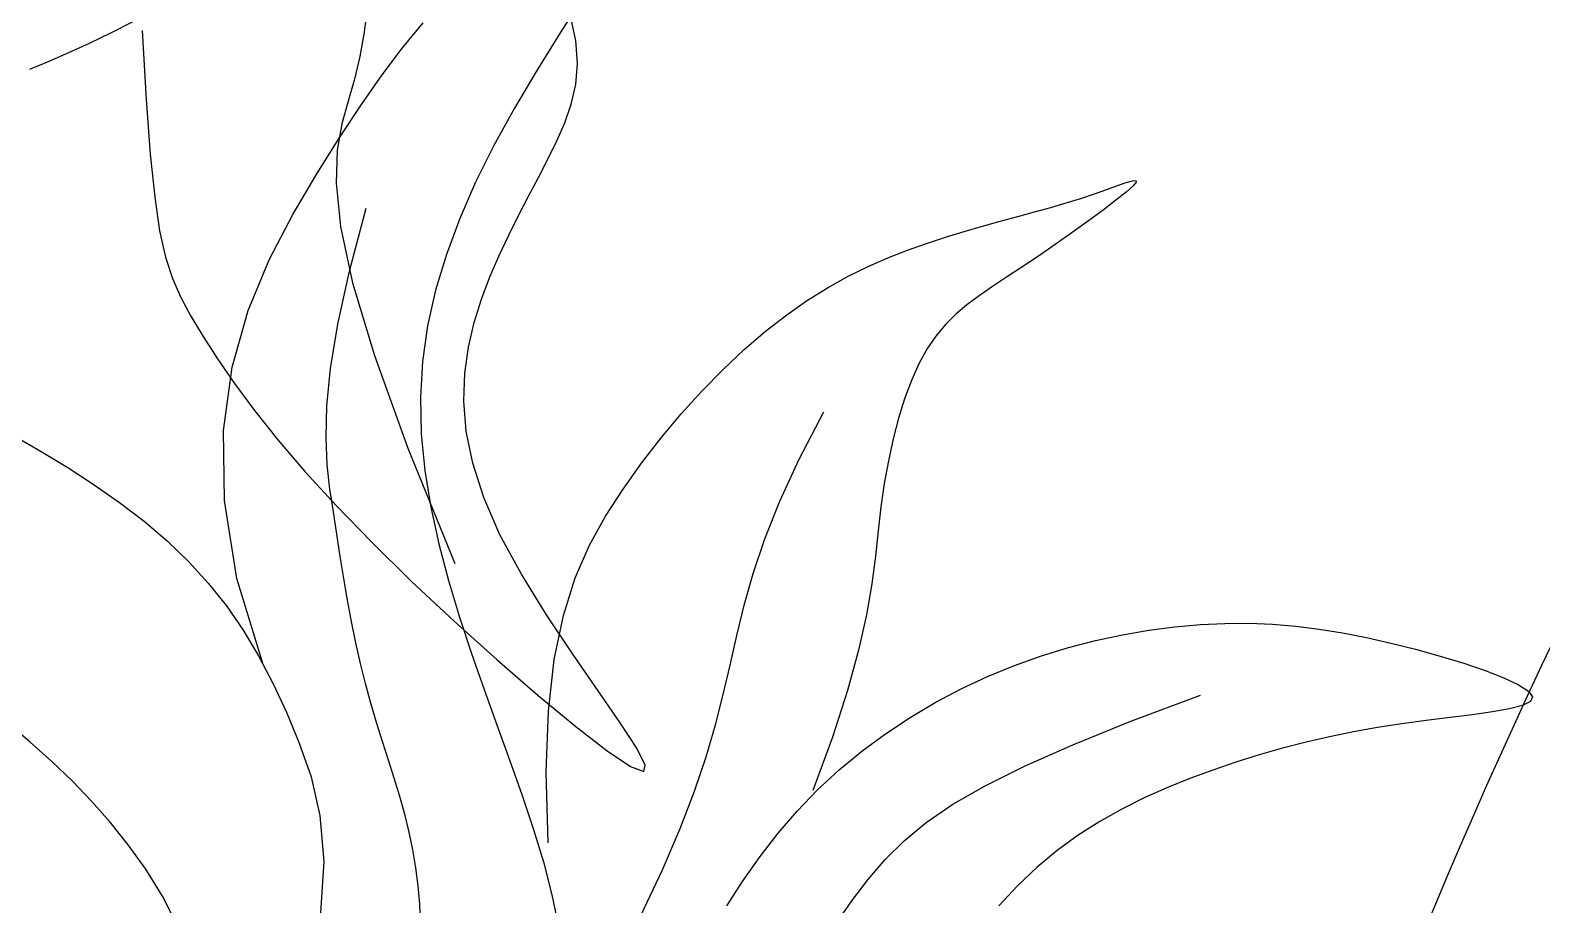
# Model space of a CAD drawing. Header units: millimetres. Extents: x -1030105 to 906887, y -616134 to 1220667.
# Drawn here: x -104454 to -103205, y 544631 to 545355 of the extents above; entities that cross this region are included whole.
import ezdxf

# ---------------------------------------------------------------- set-up
doc = ezdxf.new("R2010")
doc.units = ezdxf.units.MM
doc.header["$MEASUREMENT"] = 0
doc.linetypes.add('DASH', pattern=[0.35, 0.25, -0.1])
doc.linetypes.add('DASHED', pattern=[0.75, 0.5, -0.25])
doc.layers.add('A-Furniture', color=143, linetype='Continuous')
doc.layers.add('A-Tree', color=98, linetype='Continuous')
doc.layers.add('A-Wall', color=6, linetype='Continuous', lineweight=9)

# ---------------------------------------------------------------- blocks, each defined once
blk = doc.blocks.new('FUR')
at = {"layer": 'A-Furniture'}
blk.add_spline([(-46363.2046159654, 38182.85801342491), (-48352.45049999998, 38723.47072861483), (-50738.45049999998, 38177.97072861483), (-51361.95049999998, 36516.97072861483), (-50932.45049999998, 34079.47072861483), (-50064.45049999998, 32040.47072861483), (-50421.45049999998, 30984.47072861483), (-51847.95049999998, 29642.97072861483), (-52520.45049999998, 28301.97072861483), (-51538.45049999998, 26725.97072861483), (-50124.45049999998, 25889.47072861483), (-50094.95049999998, 24970.97072861483), (-52639.45049999998, 24598.97072861483), (-55764.95049999998, 24190.97072861483), (-58101.45049999998, 22242.47072861483), (-58906.45049999998, 18981.47072861483), (-56698.45049999998, 16186.47072861483), (-53354.95049999998, 16334.47072861483), (-51777.45049999998, 19442.47072861483), (-50750.45049999998, 19799.47072861483), (-49707.95049999998, 18980.47072861483), (-48063.95049999998, 17525.97072861483), (-44521.95049999998, 19754.47072861483), (-45333.45049999998, 23058.97072861483), (-45063.45049999998, 25559.47072861483), (-44006.95049999998, 26674.97072861483), (-42619.95049999998, 29779.47072861483), (-44288.45049999998, 31022.47072861483), (-44768.45049999998, 31763.97072861483), (-44666.95049999998, 32855.97072861483), (-43949.45049999998, 34829.47072861483), (-44667.45049999998, 36917.97072861483), (-46363.20461596519, 38182.85801342502)], degree=3, dxfattribs=at)
at = {"layer": 'A-Furniture', "color": 8, "linetype": 'DASH', "ltscale": 50}
blk.add_spline([(-50565.95049999998, 37158.97072861483), (-51007.95049999998, 36018.47072861483), (-50216.45049999998, 33498.97072861483), (-49314.45049999998, 31732.97072861483), (-50013.95049999998, 29838.47072861483), (-51872.95049999998, 28826.97072861483), (-52222.45049999998, 28146.47072861483), (-51693.45049999998, 27010.97072861483), (-49882.95049999998, 26208.47072861483), (-49561.45049999998, 25206.47072861483), (-50398.45049999998, 23780.47072861483), (-53858.45049999998, 23927.97072861483), (-55624.95049999998, 23970.97072861483), (-58351.95049999998, 20316.47072861483), (-57893.95049999998, 17233.97072861483), (-55903.95049999998, 16634.97072861483), (-53916.45049999998, 17057.97072861483), (-52627.95049999998, 18970.97072861483), (-51723.95049999998, 19729.47072861483), (-50443.95049999998, 19895.47072861483), (-49094.45049999998, 18897.47072861483), (-47842.95049999998, 18106.47072861483), (-46007.95049999998, 18156.47072861483), (-44971.95049999998, 19467.47072861483), (-45615.95049999998, 21674.97072861483), (-45842.45049999998, 25105.97072861483), (-44013.45049999998, 27179.97072861483), (-43513.95049999998, 29135.47072861483), (-44916.45049999998, 31443.97072861483), (-45133.45049999998, 32868.97072861483), (-44396.45049999998, 34640.47072861483), (-45721.95049999998, 37012.97072861483), (-47384.45049999998, 37836.47072861483), (-50304.45049999998, 37553.97072861483), (-50565.95049999998, 37158.97072861483)], degree=3, dxfattribs=at)
blk = doc.blocks.new('CAY8')
at = {"color": 0, "linetype": 'ByBlock'}
for p, q in [((169.8846808105609, 97.25831709773229), (174.6503257179884, 93.41209348944722)), ((174.6503257179884, 93.41209348944722), (179.6823718775431, 89.54952555063392)), ((179.6823718775431, 89.54952555063392), (185.0325188871084, 85.6196060321472)), ((185.0325188871084, 85.6196060321472), (190.7524663444365, 81.57132768490737)), ((190.7524663444365, 81.57132768490737), (196.884858203457, 77.38447044516397)), ((195.8666776184418, 73.7740549184764), (178.6556809669437, 62.90303453456181)), ((178.6556809669437, 62.90303453456181), (165.0923102646575, 54.0328152671882)), ((165.0923102646575, 54.0328152671882), (154.6197238138066, 46.76323687021977)), ((72.98827025199171, 48.7126999365737), (72.79014305670171, 39.700756720953)), ((154.6197238138066, 46.76323687021977), (146.6810799174655, 40.69413909824107)), ((146.6810799174655, 40.69413909824107), (140.7195368787088, 35.42536170675339)), ((72.79014305670171, 39.700756720953), (72.40431641217037, 30.53875329187031)), ((140.7195368787088, 35.42536170675339), (136.1782530002183, 30.55674444975193)), ((72.40431641217037, 30.53875329187031), (71.76822383719445, 21.32672974199704)), ((136.1782530002183, 30.55674444975193), (132.5003865846102, 25.68812708260702)), ((132.5003865846102, 25.68812708260702), (129.1290959345661, 20.41934935924837)), ((71.76822383719445, 21.32672974199704), (70.81929884742749, 12.16472616511783)), ((129.1290959345661, 20.41934935924837), (125.6055601766657, 14.40027106959496)), ((234.5077187377919, 19.25221851956485), (227.1530318404639, 16.27446324320226)), ((125.6055601766657, 14.40027106959496), (121.8630417288241, 7.48083214064718)), ((220.2675936403994, 13.96259954921879), (213.6449345160672, 12.11967349031511)), ((227.1530318404639, 16.27446324320226), (220.2675936403994, 13.96259954921879)), ((-3.801633689645314, 0.9852474664457986), (-2.04247274730551, 9.610578142042868)), ((70.81929884742749, 12.16472616511783), (69.49497496088043, 3.15278265482084)), ((200.3057652235166, 8.921515925141648), (192.8384571090301, 6.384561173685142)), ((207.0785848454125, 10.54873111775123), (200.3057652235166, 8.921515925141648)), ((213.6449345160672, 12.11967349031511), (207.0785848454125, 10.54873111775123)), ((121.8630417288241, 7.48083214064718), (117.9328238325925, -0.4390074663078849)), ((121.8166894076512, 2.428573126957417), (138.7161815662275, 6.420700440192377)), ((138.7161815662275, 6.420700440192377), (154.8035235170482, 8.284150232453612)), ((154.8035235170482, 8.284150232453612), (169.9072955171887, 8.678461557939954)), ((169.9072955171887, 8.678461557939954), (183.8560778239207, 8.263173468754758)), ((183.8560778239207, 8.263173468754758), (196.539868047048, 7.579565180423742)), ((192.8384571090301, 6.384561173685142), (184.1323321780019, 1.9530975651669)), ((196.539868047048, 7.579565180423742), (208.0943332042098, 6.695876557774682)), ((208.0943332042098, 6.695876557774682), (218.7165576653806, 5.562087627879009)), ((218.7165576653806, 5.562087627879009), (228.6036258015174, 4.12817841676042)), ((-5.698440894089799, -7.302447764419412), (-3.801633689645314, 0.9852474664457986)), ((69.49497496088043, 3.15278265482084), (67.73268569458196, -5.609060695109292)), ((104.2764667831962, -4.351770759551073), (121.8166894076512, 2.428573126957417)), ((184.1323321780019, 1.9530975651669), (173.6430621059571, -5.357644199151764)), ((228.6036258015174, 4.12817841676042), (237.9526219822674, 2.344128952210667)), ((86.2669334361799, -14.57987027222225), (104.2764667831962, -4.351770759551073)), ((117.9328238325925, -0.4390074663078849), (113.8461897289981, -9.459287789000882)), ((-7.814230788344503, -15.34629509209299), (-5.698440894089799, -7.302447764419412)), ((67.73268569458196, -5.609060695109292), (65.47768538871787, -14.04785797071054)), ((173.6430621059571, -5.357644199151764), (160.8263185677006, -16.53243341578309)), ((113.8461897289981, -9.459287789000882), (109.6344226599849, -19.68004886607923)), ((163.3650333104542, -14.07338959273875), (181.9874255370687, -9.343890068315886)), ((-10.23033980031141, -23.24008205863902), (-7.814230788344503, -15.34629509209299)), ((65.47768538871787, -14.04785797071054), (62.70651167538199, -22.19903997796609)), ((67.95950910887223, -28.91526446492753), (86.2669334361799, -14.57987027222225)), ((160.8263185677006, -16.53243341578309), (145.1377732395431, -32.55603938385866)), ((148.0305097563269, -18.6684600432327), (163.3650333104542, -14.07338959273875)), ((62.70651167538199, -22.19903997796609), (59.40352301061102, -30.1251317005208)), ((109.6344226599849, -19.68004886607923), (105.3288058669077, -31.20133073527359)), ((135.5177345782595, -23.14473270817507), (148.0305097563269, -18.6684600432327)), ((-13.02810435743413, -31.07759620546676), (-10.23033980031141, -23.24008205863902)), ((125.3605874785153, -27.51783887437159), (135.5177345782595, -23.14473270817507)), ((-16.2888608874182, -38.95262507431289), (-13.02810435743413, -31.07759620546676)), ((49.52561354426325, -48.01749238990124), (67.95950910887223, -28.91526446492753)), ((59.40352301061102, -30.1251317005208), (55.55307784945944, -37.88865812385302)), ((105.3288058669077, -31.20133073527359), (100.9606225905318, -44.12317343568975)), ((117.0929481598159, -31.80340982947928), (125.3605874785153, -27.51783887437159)), ((110.2486963257343, -36.01707686194095), (117.0929481598159, -31.80340982947928)), ((145.1377732395431, -32.55603938385866), (126.0330977968133, -54.41323140120039)), ((192.6977635651001, -35.00416470212622), (181.5202619236097, -36.68817267920349)), ((204.3194869808376, -33.92039724892493), (192.6977635651001, -35.00416470212622)), ((216.4042020650031, -33.3868503105241), (204.3194869808376, -33.92039724892493)), ((228.970678711712, -33.35350387673498), (216.4042020650031, -33.3868503105241)), ((241.9594787452534, -33.74949624522378), (228.970678711712, -33.35350387673498)), ((254.998331711331, -34.42059894442173), (241.9594787452534, -33.74949624522378)), ((267.6367590859536, -35.19174181113885), (254.998331711331, -34.42059894442173)), ((255.2500648780788, -39.49006167345033), (260.9900181296853, -34.3859352725467)), ((-20.09394581816559, -46.95895620665215), (-16.2888608874182, -38.95262507431289)), ((55.55307784945944, -37.88865812385302), (51.13953464711267, -45.55214423272082)), ((104.3617116789919, -40.17447125856233), (110.2486963257343, -36.01707686194095)), ((170.7682121627749, -39.02244119139323), (160.4228443875636, -42.05699024763999)), ((181.5202619236097, -36.68817267920349), (170.7682121627749, -39.02244119139323)), ((249.5570366411139, -43.20613304764083), (255.2500648780788, -39.49006167345033)), ((93.67639918657551, -48.38192520432312), (98.9658739227034, -44.29122430772077)), ((100.9606225905318, -44.12317343568975), (96.5611560730631, -58.54561700551676)), ((98.9658739227034, -44.29122430772077), (104.3617116789919, -40.17447125856233)), ((160.4228443875636, -42.05699024763999), (150.4653887045806, -45.84183985787058)), ((243.8765219037687, -45.77174430352716), (249.5570366411139, -43.20613304764083)), ((-24.61517398382239, -55.1760762924805), (-20.09394581816559, -46.95895620665215)), ((51.13953464711267, -45.55214423272082), (46.14725185934549, -53.17811501188226)), ((88.43384931323271, -52.45699477640119), (93.67639918657551, -48.38192520432312)), ((150.4653887045806, -45.84183985787058), (140.8770752198416, -50.42701003279763)), ((220.5965815010368, -49.25439219322107), (226.5659435404759, -48.94176645298103)), ((226.5659435404759, -48.94176645298103), (232.415386867915, -48.40196609670784)), ((232.415386867915, -48.40196609670784), (238.1741091508902, -47.42449034997662)), ((238.1741091508902, -47.42449034997662), (243.8765219037687, -45.77174430352716)), ((46.14725185934549, -53.17811501188226), (40.56058794114688, -60.8290954460299)), ((83.26012257032016, -56.52581176021886), (88.43384931323271, -52.45699477640119)), ((140.8770752198416, -50.42701003279763), (131.6380912640761, -55.83646868466712)), ((167.9672372492514, -53.57487111515911), (175.0445478023339, -52.14304787488618)), ((175.0445478023339, -52.14304787488618), (181.9774336774226, -51.13014251102686)), ((181.9774336774226, -51.13014251102686), (188.7632880128531, -50.44236741406894)), ((188.7632880128531, -50.44236741406894), (195.4052392349349, -50.00469247747787)), ((195.4052392349349, -50.00469247747787), (201.9064157690609, -49.74208759439171)), ((201.9064157690609, -49.74208759439171), (208.2699460412132, -49.57952265696622)), ((208.2699460412132, -49.57952265696622), (214.4989584767191, -49.44196755919074)), ((214.4989584767191, -49.44196755919074), (220.5965815010368, -49.25439219322107)), ((-30.38627384658867, -63.62626861443823), (-24.61517398382239, -55.1760762924805)), ((78.17711722790591, -60.59775489066487), (83.26012257032016, -56.52581176021886)), ((126.0330977968133, -54.41323140120039), (102.9679639149708, -83.08877876484439)), ((131.6380912640761, -55.83646868466712), (122.7244530694898, -61.98997533899637)), ((153.4872694171372, -58.38929919914335), (160.7710500236808, -55.5944298500599)), ((160.7710500236808, -55.5944298500599), (167.9672372492514, -53.57487111515911)), ((40.56058794114688, -60.8290954460299), (34.36390134868452, -68.56761051998728)), ((73.20673155474833, -64.68220290387217), (78.17711722790591, -60.59775489066487)), ((96.5611560730631, -58.54561700551676), (92.18567337413879, -74.41551513680133)), ((122.7244530694898, -61.98997533899637), (114.1111340941807, -68.78123742421121)), ((138.7820612322339, -67.0552702219411), (146.1471787225764, -62.14705428327397)), ((146.1471787225764, -62.14705428327397), (153.4872694171372, -58.38929919914335)), ((68.37086381934387, -68.78853453597367), (73.20673155474833, -64.68220290387217)), ((34.36390134868452, -68.56761051998728), (27.37129981347425, -76.41426916234741)), ((63.6914122912367, -72.9261285219236), (68.37086381934387, -68.78853453597367)), ((114.1111340941807, -68.78123742421121), (105.7731077955923, -76.10396236775523)), ((131.4232002374938, -73.30152213555084), (138.7820612322339, -67.0552702219411)), ((59.19027523892328, -77.10436359778942), (63.6914122912367, -72.9261285219236)), ((92.18567337413879, -74.41551513680133), (87.98537682665665, -91.0669761398367)), ((124.1018790311155, -81.0733851445093), (131.4232002374938, -73.30152213555084)), ((27.37129981347425, -76.41426916234741), (18.71588817516931, -84.22201607822171)), ((54.87944458081074, -81.32584496646996), (59.19027523892328, -77.10436359778942)), ((105.7731077955923, -76.10396236775523), (97.68534763129901, -83.85185759884007)), ((18.71588817516931, -84.22201607822171), (7.360520549949797, -91.80187991478851)), ((50.73128682826973, -85.56608369602873), (54.87944458081074, -81.32584496646996)), ((97.68534763129901, -83.85185759884007), (89.82282705861326, -91.91863054490932)), ((116.8493809051379, -90.55843436843679), (124.1018790311155, -81.0733851445093)), ((46.70826214310546, -89.79381732149159), (50.73128682826973, -85.56608369602873)), ((7.360520549949797, -91.80187991478851), (-7.731948945676777, -98.96488932151806)), ((42.77283068633733, -93.97778337880118), (46.70826214310546, -89.79381732149159)), ((89.82282705861326, -91.91863054490932), (82.16051953576425, -100.1979886347162)), ((87.98537682665665, -91.0669761398367), (84.13545258356498, -107.6809219785773)), ((109.7188874121075, -101.7702168933156), (116.8493809051379, -90.55843436843679)), ((38.88745261852637, -98.0867194024595), (42.77283068633733, -93.97778337880118)), ((31.11669729522873, -105.9544514910212), (35.0145881010194, -102.0893629281472)), ((35.0145881010194, -102.0893629281472), (38.88745261852637, -98.0867194024595)), ((82.16051953576425, -100.1979886347162), (74.67339851999895, -108.5836392962283)), ((102.851173146666, -114.026167664224), (109.7188874121075, -101.7702168933156)), ((27.15624036132249, -109.6507226264348), (31.11669729522873, -105.9544514910212)), ((23.09672021046026, -113.1552505281197), (27.15624036132249, -109.6507226264348)), ((74.67339851999895, -108.5836392962283), (67.33330911952544, -116.9703320374592)), ((84.13545258356498, -107.6809219785773), (80.81108679597855, -123.4382746179599)), ((18.90581075030241, -116.4784560274475), (23.09672021046026, -113.1552505281197)), ((96.40891096474843, -126.4696935920128), (102.851173146666, -114.026167664224)), ((116.4375642523974, -116.1663543194718), (126.9038940549381, -115.1487590352244)), ((126.9038940549381, -115.1487590352244), (136.732045732324, -115.1253120976817)), ((136.732045732324, -115.1253120976817), (146.2160817543499, -115.7865146375461)), ((146.2160817543499, -115.7865146375461), (155.5906264314708, -116.8708036248117)), ((10.00469052950393, -122.6559297782278), (14.55222863753625, -119.639096614299)), ((14.55222863753625, -119.639096614299), (18.90581075030241, -116.4784560274475)), ((67.33330911952544, -116.9703320374592), (60.09958304462816, -125.256984685233)), ((92.41412039581519, -122.4219854051389), (105.0389938556928, -118.4875968199831)), ((105.0389938556928, -118.4875968199831), (116.4375642523974, -116.1663543194718)), ((155.5906264314708, -116.8708036248117), (164.8525514397279, -118.3083593808751)), ((164.8525514397279, -118.3083593808751), (173.939290295757, -120.0772980666206)), ((173.939290295757, -120.0772980666206), (182.7882765169797, -122.1557358425398)), ((5.231913083744075, -125.5477130095078), (10.00469052950393, -122.6559297782278)), ((80.81108679597855, -123.4382746179599), (78.18746561605985, -137.5199560217425)), ((78.26888140303527, -128.2790189441057), (92.41412039581519, -122.4219854051389)), ((182.7882765169797, -122.1557358425398), (191.3369436209487, -124.5217888687312)), ((191.3369436209487, -124.5217888687312), (199.5227251242995, -127.1535733061446)), ((60.09958304462816, -125.256984685233), (52.92842365517754, -133.3435571456339)), ((62.30921440788552, -136.3681963060499), (78.26888140303527, -128.2790189441057)), ((90.55477372163477, -138.2442015877295), (96.40891096474843, -126.4696935920128)), ((199.5227251242995, -127.1535733061446), (207.2830545445195, -130.0292053152061)), ((52.92842365517754, -133.3435571456339), (45.77603431215721, -141.1300093257287)), ((207.2830545445195, -130.0292053152061), (214.5553653985717, -133.1268010559488)), ((214.5553653985717, -133.1268010559488), (221.295861148481, -136.4239556645243)), ((44.24105694181526, -146.9990163601378), (62.30921440788552, -136.3681963060499)), ((78.18746561605985, -137.5199560217425), (76.43977519564396, -149.1068881546653)), ((221.295861148481, -136.4239556645243), (227.5358250360605, -139.8961801791356)), ((45.77603431215721, -141.1300093257287), (38.59861837596145, -148.5163011315362)), ((85.4514342721468, -148.4930985617666), (90.55477372163477, -138.2442015877295)), ((227.5358250360605, -139.8961801791356), (233.3253102470062, -143.5184646133839)), ((233.3253102470062, -143.5184646133839), (238.7143699678654, -147.2657989798226)), ((38.59861837596145, -148.5163011315362), (31.35237920698455, -155.4023924696648)), ((76.43977519564396, -149.1068881546653), (75.74320168656595, -157.3799929800934)), ((81.26156547235041, -156.3597914253023), (85.4514342721468, -148.4930985617666)), ((238.7143699678654, -147.2657989798226), (243.75305738512, -151.1131732928388)), ((243.75305738512, -151.1131732928388), (248.4914256846623, -155.0355775654443)), ((31.35237920698455, -155.4023924696648), (23.99352016614466, -161.6882432462644)), ((248.4914256846623, -155.0355775654443), (252.9795280529088, -159.0080018111094)), ((75.74320168656595, -157.3799929800934), (76.27293124144671, -161.5201924634221)), ((78.14784017660895, -160.9876870891221), (81.26156547235041, -156.3597914253023)), ((143.0460466244058, -161.4047862953503), (153.5963197916226, -159.4727615560314)), ((153.5963197916226, -159.4727615560314), (165.5074139600929, -157.9534022574426)), ((165.5074139600929, -157.9534022574426), (179.1265731094627, -156.959253560859)), ((179.1265731094627, -156.959253560859), (194.8010412199674, -156.6028606262462)), ((252.9795280529088, -159.0080018111094), (257.2674176760793, -163.0054360432387)), ((76.27293124144671, -161.5201924634221), (78.14784017660895, -160.9876870891221)), ((124.6389873761964, -166.0566514559887), (133.5093504791894, -163.6369313154992)), ((133.5093504791894, -163.6369313154992), (143.0460466244058, -161.4047862953503)), ((257.2674176760793, -163.0054360432387), (261.3978483173214, -167.0018281834691)), ((107.5082843779692, -171.0086364549843), (116.0877133358463, -168.5514015560675)), ((116.0877133358463, -168.5514015560675), (124.6389873761964, -166.0566514559887)), ((261.3978483173214, -167.0018281834691), (265.3843760482141, -170.9669577852528)), ((88.97609257027398, -175.4604202495448), (98.56596987055127, -173.328316022742)), ((98.56596987055127, -173.328316022742), (107.5082843779692, -171.0086364549843)), ((265.3843760482141, -170.9669577852528), (269.2332575170021, -174.8695623102085)), ((66.76499400793728, -179.0118427601901), (78.4664885814509, -177.3674341555652)), ((78.4664885814509, -177.3674341555652), (88.97609257027398, -175.4604202495448)), ((197.7140323831209, -178.3157287300182), (191.4182800483923, -180.2123217219614)), ((203.8439835382833, -176.7442659313074), (197.7140323831209, -178.3157287300182)), ((209.7612086518802, -175.5229433864206), (203.8439835382833, -176.7442659313074)), ((215.418782861454, -174.6767711556222), (209.7612086518802, -175.5229433864206)), ((220.7697813054638, -174.2307592990455), (215.418782861454, -174.6767711556222)), ((225.7672791215173, -174.2099178768894), (220.7697813054638, -174.2307592990455)), ((230.3898994274514, -174.6288360909366), (225.7672791215173, -174.2099178768894)), ((234.7184572647693, -175.4604197093049), (230.3898994274514, -174.6288360909366)), ((238.8593156533043, -176.6671536417616), (234.7184572647693, -175.4604197093049)), ((242.9188376139373, -178.211522797943), (238.8593156533043, -176.6671536417616)), ((247.0033861678112, -180.0560120871578), (242.9188376139373, -178.211522797943)), ((269.2332575170021, -174.8695623102085), (272.9507493716683, -178.6783792198894)), ((38.69767752481312, -181.3627841485632), (53.59944495457057, -180.3561310844434)), ((53.59944495457057, -180.3561310844434), (66.76499400793728, -179.0118427601901)), ((185.0036513964897, -182.409034847331), (178.5170712893469, -184.8808580459936)), ((191.4182800483923, -180.2123217219614), (185.0036513964897, -182.409034847331)), ((251.2193243358724, -182.1631064195008), (247.0033861678112, -180.0560120871578)), ((255.6730151386746, -184.4952907043462), (251.2193243358724, -182.1631064195008)), ((272.9507493716683, -178.6783792198894), (276.5431082608502, -182.3621459755868)), ((276.5431082608502, -182.3621459755868), (280.0165908324652, -185.889600039116)), ((178.5170712893469, -184.8808580459936), (171.9387270072057, -187.5954867054807)), ((260.4708215968367, -187.0150498516577), (255.6730151386746, -184.4952907043462)), ((265.6669679956922, -189.6744479554163), (260.4708215968367, -187.0150498516577)), ((280.0165908324652, -185.889600039116), (283.3774537347581, -189.2294788722265)), ((164.9818555041948, -190.491438006733), (157.292956151703, -193.499934579273)), ((171.9387270072057, -187.5954867054807), (164.9818555041948, -190.491438006733)), ((271.1071236775333, -192.383865848029), (265.6669679956922, -189.6744479554163)), ((283.3774537347581, -189.2294788722265), (286.6319536168903, -192.3505199360134)), ((157.292956151703, -193.499934579273), (148.5185283224291, -196.5521990518373)), ((276.5848192492358, -195.043263546575), (271.1071236775333, -192.383865848029)), ((281.893585317348, -197.5526010681333), (276.5848192492358, -195.043263546575)), ((286.6319536168903, -192.3505199360134), (289.7623633073836, -195.218334453004)), ((289.7623633073836, -195.218334453004), (292.6550203635288, -197.7860286895575)), ((138.3050713880239, -199.5794540536208), (126.2990847209239, -202.512922213622)), ((148.5185283224291, -196.5521990518373), (138.3050713880239, -199.5794540536208)), ((286.8269524882217, -199.8118384293248), (281.893585317348, -197.5526010681333)), ((291.17845136906, -201.7209356470976), (286.8269524882217, -199.8118384293248)), ((292.6550203635288, -197.7860286895575), (295.172278522894, -200.0035826722869)), ((295.172278522894, -200.0035826722869), (297.176491522916, -201.8209764281328)), ((53.51759378744646, -202.08774686793), (62.31548162891886, -202.7234181082731)), ((62.31548162891886, -202.7234181082731), (70.99449325425849, -203.6717145489438)), ((70.99449325425849, -203.6717145489438), (79.56088541379904, -204.9951612300338)), ((79.56088541379904, -204.9951612300338), (88.02091485676101, -206.7562831915038)), ((126.2990847209239, -202.512922213622), (112.1470676923218, -205.283826160643)), ((294.7416125660839, -203.1798527386618), (291.17845136906, -201.7209356470976)), ((297.3099666859725, -204.0885497209656), (294.7416125660839, -203.1798527386618)), ((297.176491522916, -201.8209764281328), (298.5300131012282, -203.1881899840355)), ((298.7343969452213, -204.3719966037079), (297.3099666859725, -204.0885497209656)), ((298.5300131012282, -203.1881899840355), (299.0951969961843, -204.0552033669355)), ((299.0951969961843, -204.0552033669355), (298.7343969452213, -204.3719966037079)), ((88.02091485676101, -206.7562831915038), (96.37562443445677, -209.0030163026368)), ((112.1470676923218, -205.283826160643), (95.49551967498155, -207.8233885242062)), ((96.37562443445677, -209.0030163026368), (104.6052014014585, -211.7249397471878)), ((104.6052014014585, -211.7249397471878), (112.6846191144305, -214.8970435390202)), ((112.6846191144305, -214.8970435390202), (120.5888509292508, -218.4943176916695)), ((120.5888509292508, -218.4943176916695), (128.2928702020599, -222.4917522185406)), ((128.2928702020599, -222.4917522185406), (135.7716502886051, -226.8643371331036)), ((135.7716502886051, -226.8643371331036), (143.0001645456814, -231.5870624488289)), ((143.0001645456814, -231.5870624488289), (149.9533863285778, -236.6349181787937)), ((64.8869640731591, -232.930836077996), (72.6462484009553, -233.6212179550257)), ((72.6462484009553, -233.6212179550257), (80.36799304202032, -234.7430225601256)), ((80.36799304202032, -234.7430225601256), (88.02091485676101, -236.3681536329805)), ((88.02091485676101, -236.3681536329805), (95.63733993699316, -238.6039457755087)), ((95.63733993699316, -238.6039457755087), (103.5040313038353, -241.6994570438019)), ((149.9533863285778, -236.6349181787937), (156.6083745520609, -241.9797680675165)), ((103.5040313038353, -241.6994570438019), (111.9713612101423, -245.939176357364)), ((156.6083745520609, -241.9797680675165), (162.9505303616697, -247.5809707781427)), ((111.9713612101423, -245.939176357364), (121.3897019096203, -251.6075926352405)), ((162.9505303616697, -247.5809707781427), (168.9673404604564, -253.3947587066341)), ((121.3897019096203, -251.6075926352405), (132.1094256544038, -258.9891947965425)), ((168.9673404604564, -253.3947587066341), (174.646291551735, -259.3773642463984)), ((132.1094256544038, -258.9891947965425), (144.480904698461, -268.3684717614942)), ((174.646291551735, -259.3773642463984), (179.9748703394089, -265.4850197928736)), ((179.9748703394089, -265.4850197928736), (184.9405635263993, -271.6739577403187)), ((144.480904698461, -268.3684717614942), (158.8545112940574, -280.0299124484864)), ((184.9405635263993, -271.6739577403187), (189.5308578166096, -277.9004104833857)), ((100.1973908680684, -274.2687509973093), (92.30045801944107, -272.2992125858054)), ((107.7752347048681, -276.6509548135273), (100.1973908680684, -274.2687509973093)), ((115.012091218452, -279.4697920142189), (107.7752347048681, -276.6509548135273)), ((121.9236020216067, -282.6950421409838), (115.012091218452, -279.4697920142189)), ((158.8545112940574, -280.0299124484864), (175.580617695161, -294.2580057777432)), ((189.5308578166096, -277.9004104833857), (193.7332399130264, -284.1206104171197)), ((128.5347937070492, -286.2829376254067), (121.9236020216067, -282.6950421409838)), ((193.7332399130264, -284.1206104171197), (197.543538717453, -290.3053791371694)), ((134.8706928684132, -290.1897108989415), (128.5347937070492, -286.2829376254067)), ((140.9563260979576, -294.3715943929765), (134.8706928684132, -290.1897108989415)), ((197.543538717453, -290.3053791371694), (200.990951921196, -296.4838950474932)), ((146.8167199897744, -298.7848205387691), (140.9563260979576, -294.3715943929765)), ((200.990951921196, -296.4838950474932), (204.1130194145098, -302.6999257534389)), ((152.4769011361877, -303.3856217676421), (146.8167199897744, -298.7848205387691)), ((204.1130194145098, -302.6999257534389), (206.9472810867319, -308.9972388603546)), ((157.961896130766, -308.1302305115732), (152.4769011361877, -303.3856217676421)), ((163.2936032423986, -312.983215882201), (157.961896130766, -308.1302305115732)), ((206.9472810867319, -308.9972388603546), (209.5312768271997, -315.4196019740466)), ((168.4814074436163, -317.9424937139975), (163.2936032423986, -312.983215882201)), ((209.5312768271997, -315.4196019740466), (211.9025465264294, -322.010782699339)), ((173.5315653824018, -323.0143165224708), (168.4814074436163, -317.9424937139975)), ((178.4503337074584, -328.2049368221469), (173.5315653824018, -323.0143165224708)), ((211.9025465264294, -322.010782699339), (214.0986300738896, -328.8145486416452)), ((183.2439690670308, -333.5206071282064), (178.4503337074584, -328.2049368221469)), ((214.0986300738896, -328.8145486416452), (216.1570673589176, -335.8746674067716)), ((187.9187281089708, -338.967579955568), (183.2439690670308, -333.5206071282064)), ((216.1570673589176, -335.8746674067716), (218.0966283267062, -343.1828023815233)), ((192.480867482047, -344.5521078198053), (187.9187281089708, -338.967579955568)), ((218.0966283267062, -343.1828023815233), (219.8610031423323, -350.5222000789272)), ((196.9366438341767, -350.2804432355097), (192.480867482047, -344.5521078198053)), ((201.2787577422878, -356.1161132718607), (196.9366438341767, -350.2804432355097)), ((219.8610031423323, -350.5222000789272), (221.375112026597, -357.6240027934018)), ((205.4456854986947, -361.8517432147546), (201.2787577422878, -356.1161132718607)), ((221.375112026597, -357.6240027934018), (222.563875200367, -364.2193528197586)), ((209.3623473236748, -367.2372329042828), (205.4456854986947, -361.8517432147546)), ((222.563875200367, -364.2193528197586), (223.3522128841814, -370.039392452547)), ((212.9536634382257, -372.0224821794891), (209.3623473236748, -367.2372329042828)), ((216.1445540622972, -375.957390880596), (212.9536634382257, -372.0224821794891)), ((223.3522128841814, -370.039392452547), (223.6650452984486, -374.8152639865784)), ((218.8599394169523, -378.7918588470402), (216.1445540622972, -375.957390880596)), ((221.0247397229268, -380.2757859189787), (218.8599394169523, -378.7918588470402)), ((223.4272926637077, -378.278109716337), (222.563875200367, -380.1590719363721)), ((223.6650452984486, -374.8152639865784), (223.4272926637077, -378.278109716337)), ((222.563875200367, -380.1590719363721), (221.0247397229268, -380.2757859189787))]:
    blk.add_line(p, q, dxfattribs=at)
blk = doc.blocks.new('CÂY')
at = {"layer": 'A-Tree', "color": 8, "ltscale": 10, "xscale": 2.803183510899544, "yscale": 2.803183510899544, "zscale": 2.803183510899544, "rotation": 61.02666088021106}
blk.add_blockref('CAY8', (-15253.1624521194, 35662.46407066891), dxfattribs=at)
blk = doc.blocks.new('BỐ TRÍ LAY OUT')
at = {"layer": 'A-Furniture', "color": 3}
for name, p in [('CÂY', (4286.75486311756, 4469.288343299762)), ('FUR', (48783.7433631176, 18654.71482977469))]:
    blk.add_blockref(name, p, dxfattribs=at)
blk = doc.blocks.new('TƯỜNG KIẾN TRÚC')
at = {"color": 0}
blk.add_lwpolyline([(-59109.45050007258, -10951.41178502212, 0.3007712608834658), (-59433.48834112042, -20977.9515451272, -0.1109267746102993), (-58324.95049999893, -25392.9117849312, 0.2744959358900485), (-54764.67693125011, -30745.50201954215), (-54870.07724847212, -30916.70735113195, -0.2737434813125313), (-58524.82350961678, -25400.4982577007, 0.110781498324218), (-59608.28799956816, -21075.5089369925, -0.3003100924078351), (-59276.732707736, -10841.56509468262, 0.1203599662711941), (-56712.10026304639, -2725.501215154189, -0.428868107866043), (-44402.02985209874, 7806.991538148141), (-44422.95049881186, 7608.088214958785, 0.4288927192910423), (-56512.45050001712, -2737.411785252159, -0.1204783687929575)], format="xyb", close=True, dxfattribs=at)
blk = doc.blocks.new('KIẾN TRÚC')
h = blk.add_hatch(color=9)
h.dxf.hatch_style = 1
edge = h.paths.add_edge_path(flags=16)
edge.add_line((62281.95049999998, 27412.02927138517), (55232.82389649404, 27412.02927138505))
edge.add_arc((32545.50878812408, 30716.66293956665), 22926.72829924391, 284.53695158247865, 351.7125813344091, ccw=False)
edge.add_line((38300.21700792988, 8523.911784915952), (13217.51784992669, 8523.911784910597))
edge.add_arc((23753.10182550838, 24110.84943410289), 18813.58963585476, 227.7677182561868, 235.9442986410003, ccw=False)
edge.add_arc((7788.819823088517, 12733.3910908635), 4187.039666959467, 236.0590124962323, 322.4360737019827, ccw=False)
edge.add_arc((13873.5970987339, 18503.25729619298), 12505.26566685072, 190.8327360748526, 227.6605687844487, ccw=False)
edge.add_arc((25477.52443721271, 20792.18331255531), 24332.69085544715, 180.6832153365221, 190.991126688788, ccw=False)
edge.add_arc((3282.93561756362, 20557.21277457592), 2137.084471138149, 101.08076224722828, 181.479400931386, ccw=False)
edge.add_line((2872.204064266523, 22654.45611475036), (4986.06665855035, 23013.11448664329))
edge.add_arc((28039.69241930227, 24288.4119512235), 23088.87273861522, 153.2014320220877, 183.1663029992741, ccw=False)
edge.add_arc((10232.26976538847, 40544.64471371844), 6483.106001901682, 182.8401094538115, 244.3962742115525, ccw=False)
edge.add_arc((-6425.00274742386, 39970.86676714511), 10185.26120742048, 1.420812516492314, 26.70695635716553)
edge.add_arc((10590.58143904217, 49414.25633883046), 9292.69259551461, 144.7133172211654, 211.5754885360199, ccw=False)
edge.add_arc((-12326.15115191392, 64090.21360378864), 17935.64217367859, 328.7375359512051, 356.1899532233969)
edge.add_arc((16735.32676788772, 62308.59922571364), 11181.04393981935, 84.1243873636841, 176.9761863570094, ccw=False)
edge.add_arc((20708.98128665387, 99752.52490135818), 26473.21942281876, 263.8653720447036, 288.4869561324928)
edge.add_arc((35667.35201082098, 54479.70646712999), 21207.13938727637, 73.35106851793267, 108.03023985438841, ccw=False)
edge.add_arc((44765.46109434243, 84516.17499720305), 10177.42256554817, 252.7258710955127, 285.7130125077479)
edge.add_arc((49658.99676799333, 68415.98596348311), 6655.601145545619, 49.49953772748103, 108.7311152981473, ccw=False)
edge.add_arc((48035.04809900769, 66009.84854850778), 9545.540963997893, -2.328829575281418, 51.46764420018991, ccw=False)
edge.add_line((57572.70516659174, 65621.96975748474), (49483.50000000001, 65623.9117849106))
edge.add_line((49483.50000000001, 65623.9117849106), (62281.95049999965, 65623.9117849191))
edge.add_line((62281.95049999965, 65623.9117849191), (62281.95049999998, 27412.02927138517))
h.paths.add_polyline_path([(0, 77895.5), (64428.50000000001, 77895.5), (64428.50000000001, -0.577250000089407), (-1.792749999687658, 0.577250000089407)])
at = {"layer": 'A-Wall'}
blk.add_blockref('TƯỜNG KIẾN TRÚC', (62285.79396247002, 65615.61311326921), dxfattribs=at)

msp = doc.modelspace()

# ---------------------------------------------------------------- linework, layer by layer
at = {"color": 1, "linetype": 'DASHED', "ltscale": 1000, "const_width": 50}
msp.add_lwpolyline([(-95670.36382637039, 506057.7127576224, -0.1976179126471055), (-98776.4909959755, 504407.8530505756, -0.1933850795687879), (-101327.4665850348, 505136.2682151492, -0.1620892894414481), (-105187.3251048478, 512029.4862030041, -0.0450071005246337), (-105631.9365025142, 516378.5384931223, -0.3659412979444954), (-103906.2959357335, 518530.9561147504), (-101743.9030274843, 518897.8486090698, -0.1357393945070406), (-99338.88206733699, 530570.340333024, -0.2750178852905023), (-103021.3730096331, 536099.9135275302, 0.1107814983251507), (-104104.8374997806, 540424.9028483479, -0.3003100923854334), (-103773.2822078853, 550658.8466900261, 0.1203599662960986), (-101208.6497629923, 558774.9105705839, -0.4288681078624456), (-88898.57935298752, 569307.4033231586, 0.107847157214301), (-77675.15854412533, 570521.9329957211, -0.1524819869208155), (-65035.16077594279, 570674.3053047663, 0.1449358142641596), (-59256.79872041271, 570595.5800135372, -0.2643588036035894), (-52796.99522499467, 569353.4099046133, -0.2237263001650759), (-49205.79483340826, 561498.4697574847), (-44496.54950000049, 561500.4117849191), (-44496.54950000002, 523288.5292713851), (-51545.67610350606, 523288.5292713851, -0.3011393681377011), (-68478.28299209109, 504400.4117849106), (-93560.98215007345, 504400.4117849106, -0.03627546227429911), (-95670.36382637039, 506057.7127576224)], format="xyb", dxfattribs=at)

# ---------------------------------------------------------------- block references
at = {"color": 3}
for name, p in [('KIẾN TRÚC', (-106778.5, 495876.5)), ('BỐ TRÍ LAY OUT', (-93480.29286311776, 504642.1131132607))]:
    msp.add_blockref(name, p, dxfattribs=at)

doc.saveas('drawing.dxf')
